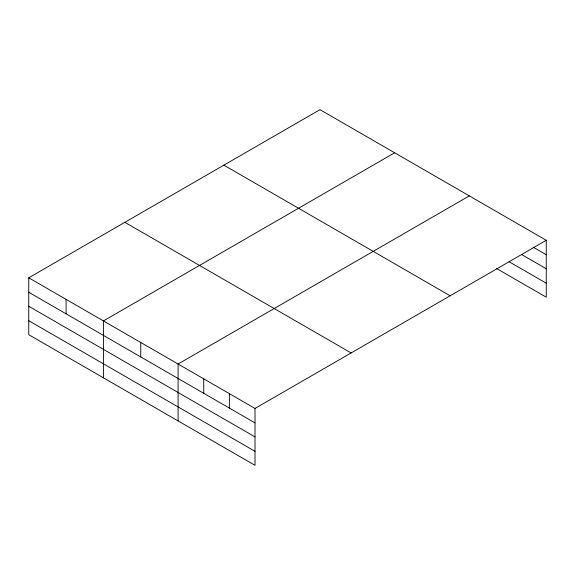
<?xml version="1.0" encoding="UTF-8"?>
<svg xmlns="http://www.w3.org/2000/svg" width="575" height="575" viewBox="0 0 575 575"><rect width="100%" height="100%" fill="white"/><g stroke="black" fill="none" stroke-linecap="round" stroke-linejoin="round"><path stroke-width="0.86" d="M28.75 277.811L255.013 408.444L255.013 465.333L28.75 334.7L28.75 277.811L319.988 109.667L546.25 240.3L546.25 297.189L496.52 268.475M394.651 152.778L103.414 320.922L103.414 377.811M469.322 195.881L178.085 364.025L178.085 420.922M255.013 408.444L546.25 240.3M533.039 247.128L546.25 254.754M521.381 254.402L546.25 268.755M508.954 261.654L546.25 283.188M223.876 165.154L450.139 295.787M124.861 222.324L351.124 352.957M28.75 292.265L255.013 422.898M28.75 306.267L255.013 436.899M28.75 320.699L255.013 451.332M229.368 393.638L229.368 408.092M203.73 378.832L203.73 393.286M140.753 342.47L140.753 356.931M66.082 299.367L66.082 313.821"/></g></svg>
